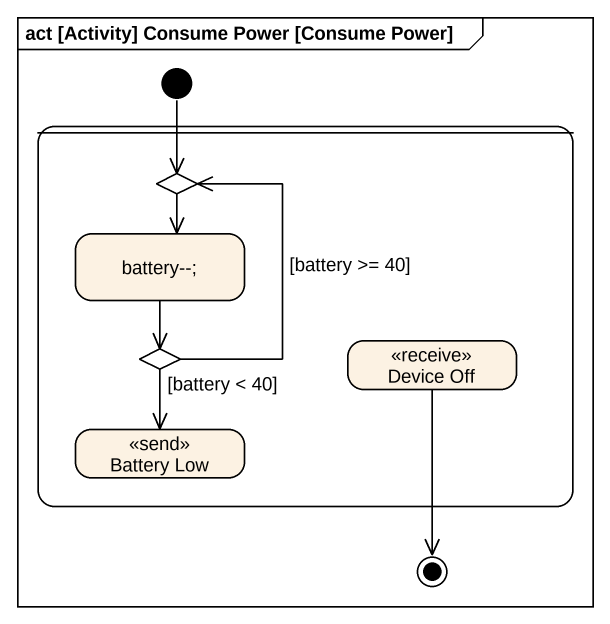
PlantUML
@startuml
mainframe act [Activity] Consume Power [Consume Power]
hide empty description
state initial1 <<start>>
state " " as state1 {
  state "battery--;" as battery
  state choice1 <<choice>>
  state choice2 <<choice>>
  state "Device Off" as Device_Off <<receive>>
  state "Battery Low" as Battery_Low <<send>>
}
state final1 <<end>>
initial1 --> choice1
battery --> choice2
choice1 --> battery
choice2 -up-> choice1 : [battery >= 40]
choice2 --> Battery_Low : [battery < 40]
Device_Off --> final1
@enduml
